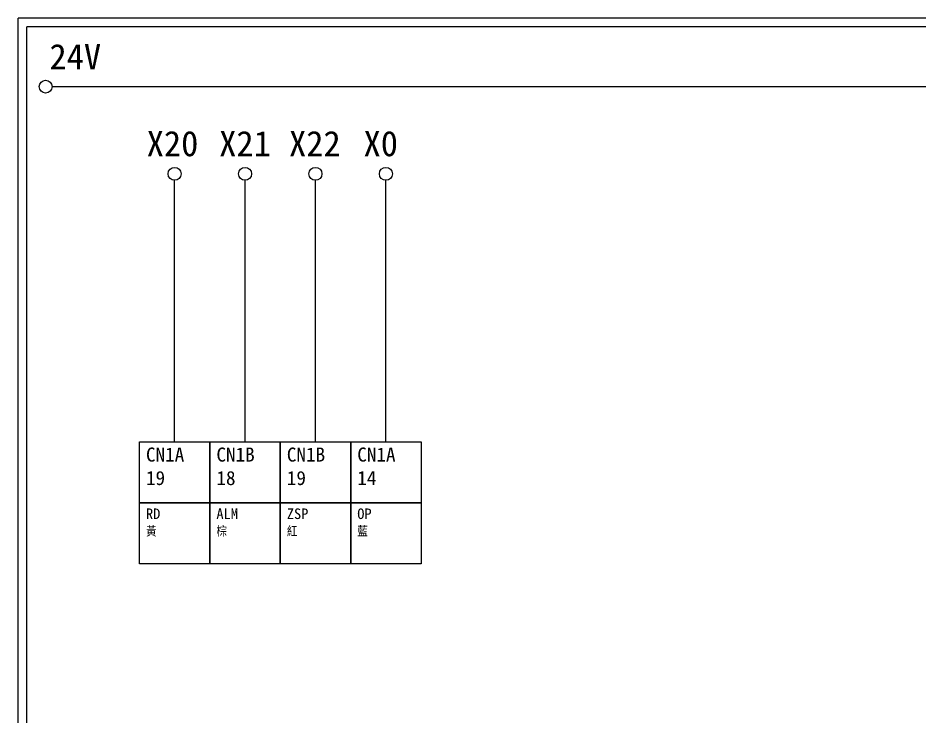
# Model space of a CAD drawing. Extents: x 627 to 914, y 3 to 207.
# Drawn here: x 627.2 to 755.4, y 107.6 to 207 of the extents above; entities that cross this region are included whole.
import ezdxf

# ---------------------------------------------------------------- set-up
doc = ezdxf.new("R2010")
doc.units = 0
doc.layers.get('0').update_dxf_attribs({"linetype": 'CONTINUOUS'})
doc.layers.add('圖框層', color=7, linetype='CONTINUOUS')
doc.layers.add('標尺寸層', color=3, linetype='CONTINUOUS')
doc.styles.add('STSL', font='KAIU.TTF')

msp = doc.modelspace()

# ---------------------------------------------------------------- linework, layer by layer
for p, q in [((649.45, 146.73), (649.45, 183.91)), ((659.46, 146.73), (659.46, 183.91)), ((669.47, 146.73), (669.47, 183.91)), ((679.48, 146.73), (679.48, 183.91))]:
    msp.add_line(p, q)
for points in [[(644.45, 146.73), (654.46, 146.73), (654.46, 138.07), (644.45, 138.07)], [(654.46, 146.73), (664.47, 146.73), (664.47, 138.07), (654.46, 138.07)], [(664.47, 146.73), (674.48, 146.73), (674.48, 138.07), (664.47, 138.07)], [(674.48, 146.73), (684.49, 146.73), (684.49, 138.07), (674.48, 138.07)], [(644.45, 138.07), (654.46, 138.07), (654.46, 129.4), (644.45, 129.4)], [(654.46, 138.07), (664.47, 138.07), (664.47, 129.4), (654.46, 129.4)], [(664.47, 138.07), (674.48, 138.07), (674.48, 129.4), (664.47, 129.4)], [(674.48, 138.07), (684.49, 138.07), (684.49, 129.4), (674.48, 129.4)]]:
    msp.add_lwpolyline(points, close=True)
at = {"layer": '圖框層', "color": 7}
for p, q in [((914.2, 206.97), (627.2, 206.97)), ((627.2, 3), (627.2, 206.97)), ((912.95, 205.72), (628.45, 205.72)), ((628.45, 4.25), (628.45, 205.72))]:
    msp.add_line(p, q, dxfattribs=at)
at = {"layer": '標尺寸層', "color": 7}
msp.add_line((632.04, 197.22), (909.63, 197.22), dxfattribs=at)
for centre in [(631.12, 197.22), (649.45, 184.83), (659.46, 184.83), (669.47, 184.83), (679.48, 184.83)]:
    msp.add_circle(centre, 0.92, dxfattribs=at)

# ---------------------------------------------------------------- texts
at = {"width": 8.2913, "attachment_point": 1}
for s, insert, char_height in [('CN1A\\P19', (645.38, 145.93), 2), ('CN1B\\P18', (655.39, 145.93), 2), ('CN1B\\P19', (665.4, 145.93), 2), ('CN1A\\P14', (675.41, 145.93), 2), ('RD\\P{\\Fromanc,chineset|c136;黃}', (645.38, 137.27), 1.5), ('ALM\\P{\\Fromanc,chineset|c136;棕}', (655.39, 137.27), 1.5), ('ZSP\\P{\\Fromanc,chineset|c136;紅}', (665.4, 137.27), 1.5), ('OP\\P{\\Fromanc,chineset|c136;藍}', (675.41, 137.27), 1.5)]:
    msp.add_mtext(s, dxfattribs=dict(at, insert=insert, char_height=char_height))
at = {"layer": '圖框層', "color": 4, "style": 'STSL'}
for s, p in [('24V', (631.66, 199.68)), ('X20', (645.48, 187.33)), ('X21', (655.78, 187.33)), ('X22', (665.71, 187.33)), ('X0', (676.3, 187.33))]:
    msp.add_text(s, height=3.6, dxfattribs=at).set_placement(p)

doc.saveas('drawing.dxf')
